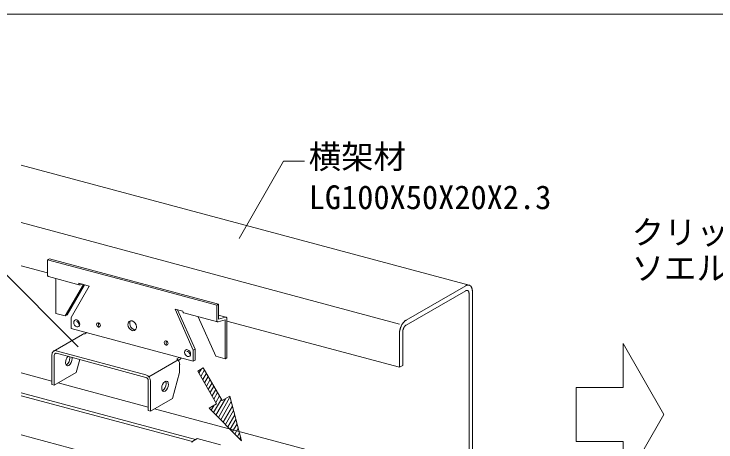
# Model space of a CAD drawing. Units: millimetres on the paper, enlarged 20 times, with parts at other scales. Extents: x -3900 to 3900, y -2693 to 2650.
# Drawn here: x 1638 to 2720, y 274 to 933 of the extents above; entities that cross this region are included whole.
import ezdxf
from ezdxf.enums import TextEntityAlignment as Align

# ---------------------------------------------------------------- set-up
doc = ezdxf.new("R2010")
doc.units = ezdxf.units.MM
doc.header["$LTSCALE"] = 20
doc.linetypes.add('CHAIN1', pattern=[8, 5, -1, 1, -1])
for name, color, linetype, lineweight in [('B-2_野縁受け', 3, 'Continuous', 18), ('B-6_文字', 4, 'Continuous', 18), ('B-A_クリップ', 7, 'Continuous', 18), ('B-B_補強金具・金具・その他', 3, 'Continuous', 18), ('F-3_野縁', 3, 'Continuous', 18)]:
    doc.layers.add(name, color=color, linetype=linetype, lineweight=lineweight)
doc.styles.add('ＭＳ ゴシック', font='')
doc.styles.get('ＭＳ ゴシック').set_extended_font_data('MS Gothic')

msp = doc.modelspace()

# ---------------------------------------------------------------- linework, layer by layer
at = {"layer": 'B-2_野縁受け'}
for p, q in [((2339.78, 515.4), (1649.33, 700.4)), ((2232.37, 455.44), (1649.33, 611.67)), ((1649.33, 545), (1690.03, 534.09)), ((2242.73, 461.42), (2334.6, 514.46)), ((2242.73, 453.75), (2334.6, 506.79)), ((2339.78, 199.45), (2339.78, 502.12)), ((2344.96, 202.44), (2344.96, 505.11)), ((1966.37, 460.05), (2232.37, 388.77)), ((2232.37, 388.77), (2232.37, 440.11)), ((2237.55, 391.76), (2237.55, 443.1)), ((2232.37, 388.77), (2237.55, 391.76)), ((1696.77, 367.37), (1649.33, 380.08)), ((1845.14, 327.61), (1706.45, 364.77)), ((1917.88, 277.42), (1649.33, 349.38)), ((1913.33, 274.26), (1649.33, 345)), ((2334.6, 196.46), (1854.82, 325.02)), ((1930, 209.56), (1649.33, 284.77))]:
    msp.add_line(p, q, dxfattribs=at)
for centre, radius, start, end in [((2339.56, 505.89), 9.9, 114.20833, 120.08147), ((2338.94, 507.29), 8.37, 107.64462, 114.21445), ((2338.56, 508.47), 7.13, 100.33492, 107.64659), ((2338.39, 509.4), 6.18, 92.29131, 100.32968), ((2338.36, 510.05), 5.53, 83.61781, 92.27635), ((2338.4, 510.42), 5.17, 74.52733, 83.59312), ((2338.42, 510.51), 5.07, 65.32216, 74.49692), ((2338.34, 510.34), 5.26, 56.33252, 65.29295), ((2338.09, 509.96), 5.72, 47.83966, 56.31081), ((2337.58, 509.41), 6.47, 40.02408, 47.82809), ((2336.79, 508.74), 7.51, 32.95801, 40.02158), ((2335.66, 508.01), 8.85, 26.63008, 32.96169), ((2334.21, 507.28), 10.47, 20.97903, 26.63701), ((2332.45, 506.6), 12.36, 15.92159, 20.98712), ((2330.42, 506.02), 14.47, 11.37006, 15.92958), ((2328.18, 505.57), 16.75, 7.24176, 11.3774), ((2337.08, 502.51), 4.95, 114.20833, 120.08147), ((2336.77, 503.21), 4.18, 107.64462, 114.21445), ((2336.58, 503.8), 3.56, 100.33492, 107.64659), ((2336.5, 504.26), 3.09, 92.29131, 100.32968), ((2336.48, 504.59), 2.77, 83.61781, 92.27635), ((2336.5, 504.77), 2.58, 74.52733, 83.59312), ((2336.51, 504.82), 2.54, 65.32216, 74.49692), ((2336.47, 504.74), 2.63, 56.33252, 65.29295), ((2336.34, 504.54), 2.86, 47.83966, 56.31081), ((2336.09, 504.27), 3.23, 40.02408, 47.82809), ((2335.69, 503.93), 3.75, 32.95801, 40.02158), ((2335.13, 503.57), 4.42, 26.63008, 32.96169), ((2334.41, 503.2), 5.24, 20.97903, 26.63701), ((2333.52, 502.86), 6.18, 15.92159, 20.98712), ((2332.51, 502.57), 7.24, 11.37006, 15.92958), ((2331.39, 502.35), 8.38, 7.24176, 11.3774), ((2330.21, 502.2), 9.56, 3.46278, 7.24823), ((2329.02, 502.12), 10.76, 359.96877, 3.46838), ((2325.82, 505.27), 19.13, 3.46278, 7.24823), ((2323.44, 505.12), 21.52, 359.96877, 3.46838), ((2321.13, 505.12), 23.83, 359.97119, 359.97359), ((2259.97, 440.86), 27.27, 148.23471, 151.22342), ((2258.29, 441.91), 25.29, 145.09595, 148.23853), ((2256.48, 443.17), 23.08, 141.76025, 145.10034), ((2254.64, 444.63), 20.73, 138.17744, 141.76534), ((2252.85, 446.23), 18.34, 134.28928, 138.18332), ((2251.21, 447.91), 15.98, 130.02838, 134.29604), ((2249.78, 449.62), 13.75, 125.31799, 130.03598), ((2248.6, 451.29), 11.71, 120.07359, 125.32611), ((2260.22, 439.77), 27.86, 170.67877, 173.62514), ((2261.73, 439.52), 29.39, 167.83937, 170.68205), ((2262.83, 439.29), 30.52, 165.07002, 167.84236), ((2263.47, 439.12), 31.18, 162.33987, 165.07285), ((2263.63, 439.07), 31.35, 159.61942, 162.34262), ((2263.32, 439.18), 31.01, 156.87947, 159.62218), ((2262.57, 439.51), 30.19, 154.09019, 156.88234), ((2261.43, 440.06), 28.93, 151.22003, 154.09326), ((2249.47, 443.09), 11.92, 176.70427, 179.97359), ((2250.54, 443.03), 12.99, 173.62148, 176.70845), ((2251.47, 442.93), 13.93, 170.67877, 173.62514), ((2252.23, 442.8), 14.7, 167.83937, 170.68205), ((2252.78, 442.69), 15.26, 165.07002, 167.84236), ((2253.1, 442.6), 15.59, 162.33987, 165.07285), ((2253.18, 442.58), 15.67, 159.61942, 162.34262), ((2253.03, 442.64), 15.51, 156.87947, 159.62218), ((2252.65, 442.8), 15.1, 154.09019, 156.88234), ((2252.08, 443.08), 14.46, 151.22003, 154.09326), ((2251.35, 443.48), 13.63, 148.23471, 151.22342), ((2250.51, 444), 12.64, 145.09595, 148.23853), ((2249.61, 444.63), 11.54, 141.76025, 145.10034), ((2248.69, 445.36), 10.37, 138.17744, 141.76534), ((2247.79, 446.16), 9.17, 134.28928, 138.18332), ((2246.97, 447), 7.99, 130.02838, 134.29604), ((2246.26, 447.86), 6.88, 125.31799, 130.03598), ((2245.67, 448.69), 5.85, 120.07359, 125.32611), ((2256.21, 440.1), 23.83, 176.70427, 179.97359), ((2258.35, 439.98), 25.98, 173.62148, 176.70845)]:
    msp.add_arc(centre, radius, start, end, dxfattribs=at)
at = {"layer": 'B-6_文字', "color": 7}
for p, q in [((2053.82, 706.33), (1985.15, 587.39)), ((2086.19, 706.33), (2053.82, 706.33)), ((1737.15, 420.3), (1558.79, 598.65)), ((1921.46, 383.05), (1930.12, 388.05)), ((1930.12, 388.05), (1959.26, 337.59)), ((2505.13, 274.52), (2505.13, 357.71)), ((1970.83, 344.27), (1959.26, 337.59)), ((1989.2, 275.74), (1970.83, 344.27)), ((1989.2, 275.74), (1939.03, 325.9))]:
    msp.add_line(p, q, dxfattribs=at)
at = {"layer": 'B-6_文字', "lineweight": 9}
for p, q in [((1923.36, 379.76), (1927.16, 386.34)), ((1926.25, 374.76), (1932.02, 384.76)), ((1929.14, 369.76), (1934.91, 379.76)), ((1932.02, 364.76), (1937.8, 374.76)), ((1934.91, 359.76), (1940.68, 369.76)), ((1937.8, 354.76), (1943.57, 364.76)), ((1940.68, 349.76), (1946.46, 359.76)), ((1943.57, 344.76), (1949.34, 354.76)), ((1946.46, 339.76), (1952.23, 349.76)), ((1945.99, 318.95), (1958, 339.76)), ((1949.34, 334.76), (1955.12, 344.76)), ((1949.65, 315.29), (1964.15, 340.41)), ((1953.31, 311.63), (1971.25, 342.71)), ((1956.97, 307.97), (1973.08, 335.88)), ((1942.33, 322.61), (1946.83, 330.41)), ((1960.63, 304.31), (1974.91, 329.05)), ((1964.29, 300.65), (1976.74, 322.22)), ((1967.95, 296.99), (1978.57, 315.39)), ((1971.61, 293.33), (1980.4, 308.56)), ((1975.27, 289.67), (1982.23, 301.73)), ((1978.93, 286), (1984.06, 294.9)), ((1982.59, 282.34), (1985.89, 288.07)), ((1986.25, 278.68), (1987.72, 281.24))]:
    msp.add_line(p, q, dxfattribs=at)
at = {"layer": 'B-6_文字', "color": 7}
for points in [[(2640.32, 316.11), (2577.21, 425.42), (2577.21, 357.71), (2505.13, 357.71)], [(1921.46, 383.05), (1950.6, 332.59), (1939.03, 325.9)], [(2640.32, 316.11), (2577.21, 206.81), (2577.21, 274.52), (2505.13, 274.52)]]:
    msp.add_lwpolyline(points, dxfattribs=at)
at = {"layer": 'B-A_クリップ'}
for p, q in [((1913.9, 274.87), (1920.09, 278.83)), ((1956.75, 269.31), (1920.76, 278.95))]:
    msp.add_line(p, q, dxfattribs=at)
for centre, radius, start, end in [((1917.68, 270.76), 5.59, 132.63349, 155.40947), ((1920.74, 277.71), 1.29, 114.20833, 120.08147), ((1920.86, 277.51), 1.53, 120.07359, 120.07361), ((1920.66, 277.89), 1.09, 107.64462, 114.21445), ((1920.61, 278.05), 0.93, 100.33492, 107.64659), ((1920.58, 278.17), 0.807, 92.29131, 100.32968), ((1920.58, 278.25), 0.722, 83.61781, 92.27635), ((1920.59, 278.3), 0.674, 74.52733, 83.59312)]:
    msp.add_arc(centre, radius, start, end, dxfattribs=at)
at = {"layer": 'B-B_補強金具・金具・その他'}
for p, q in [((1690.03, 554.46), (1692.73, 556.02)), ((1821.5, 519.24), (1690.03, 554.46)), ((1690.03, 554.46), (1690.03, 531.13)), ((1692.73, 556.02), (1953.53, 486.14)), ((1740.05, 515.49), (1691.4, 528.53)), ((1702.87, 471.87), (1702.87, 525.46)), ((1717.35, 467.99), (1745.37, 516.3)), ((1726.25, 465.43), (1754.36, 513.89)), ((1754.36, 513.89), (1737.98, 518.28)), ((1740.09, 515.65), (1743.62, 516.77)), ((1950.83, 484.58), (1821.5, 519.24)), ((1914.61, 414.96), (1886.5, 478.49)), ((1886.5, 478.49), (1898.67, 475.23)), ((1917.31, 416.7), (1890.44, 477.43)), ((1950.83, 484.58), (1953.53, 486.14)), ((1950.83, 484.58), (1950.83, 461.25)), ((1953.53, 486.14), (1953.53, 462.81)), ((1702.87, 471.87), (1717.35, 467.99)), ((1726.25, 448.76), (1726.25, 465.43)), ((1952.2, 458.65), (1900.04, 472.62)), ((1949.18, 405.88), (1922.28, 466.67)), ((1965.02, 466.19), (1953.53, 469.27)), ((1953.53, 462.81), (1964.27, 466.22)), ((1952.93, 458.62), (1963.67, 462.03)), ((1963.67, 401.99), (1963.67, 462.03)), ((1966.37, 463.91), (1966.37, 403.55)), ((1914.61, 398.29), (1726.25, 448.76)), ((1743.84, 439.24), (1698.81, 413.24)), ((1747.62, 440.48), (1750.64, 442.22)), ((1703.35, 414.36), (1841.66, 377.3)), ((1914.61, 414.96), (1917.31, 416.7)), ((1914.61, 398.29), (1914.61, 414.96)), ((1917.31, 399.85), (1917.31, 416.7)), ((1696.77, 362.13), (1696.77, 408.71)), ((1700.25, 361.19), (1700.25, 407.49)), ((1841.66, 373.3), (1703.54, 410.31)), ((1734.03, 380.69), (1739.66, 400.63)), ((1892.88, 404.11), (1889.21, 402)), ((1949.18, 405.88), (1963.67, 401.99)), ((1966.37, 403.55), (1963.67, 401.99)), ((1846.15, 374.19), (1891.18, 400.19)), ((1892.88, 400.11), (1891.75, 399.46)), ((1914.61, 398.29), (1917.31, 399.85)), ((1700.25, 361.19), (1734.03, 380.69)), ((1845.14, 322.37), (1845.14, 368.37)), ((1700.25, 361.19), (1696.77, 362.13)), ((1848.62, 321.44), (1882.39, 340.94))]:
    msp.add_line(p, q, dxfattribs=at)
at = {"layer": 'B-B_補強金具・金具・その他', "linetype": 'CHAIN1'}
msp.add_line((1953.54, 467.59), (1953.54, 462.81), dxfattribs=at)
at = {"layer": 'B-B_補強金具・金具・その他'}
for points in [[(1717.35, 467.99), (1720.06, 469.73), (1746.84, 515.91)], [(1882.39, 340.94), (1893.65, 380.77), (1893.65, 393.44)], [(1848.62, 367.44), (1848.62, 321.44), (1845.14, 322.37)]]:
    msp.add_lwpolyline(points, dxfattribs=at)
for centre, radius, start, end in [((1694.88, 531.13), 4.85, 179.29407, 196.64667), ((1692.4, 530.47), 2.28, 198.62534, 226.37254), ((1691.83, 530.12), 1.64, 232.38202, 255), ((1742.84, 518.28), 4.85, 179.29407, 196.64667), ((1740.36, 517.62), 2.28, 198.62534, 226.37254), ((1739.79, 517.27), 1.64, 232.38202, 280.66759), ((1739.79, 517.27), 1.64, 303.35744, 303.54373), ((1736.47, 521.39), 6.93, 307.58517, 307.58519), ((1750.8, 519.39), 6.93, 307.58517, 307.58519), ((1903.52, 475.22), 4.85, 179.29407, 196.64667), ((1901.04, 474.56), 2.28, 198.62534, 226.37254), ((1900.47, 474.21), 1.64, 232.38202, 255), ((1900.47, 474.21), 1.64, 303.35744, 303.54373), ((1897.15, 478.33), 6.93, 307.58517, 307.58519), ((1964.57, 464.51), 1.74, 54.64716, 121.27859), ((1967.9, 460.5), 6.93, 127.58517, 127.58519), ((1964.88, 464.74), 1.38, 17.65674, 59.41235), ((1734.78, 457.87), 4.47, 134.07533, 182.48544), ((1737.29, 457.67), 6.98, 180.01761, 250.35704), ((1733.93, 458.45), 3.46, 72.86452, 130.66939), ((1734.53, 455.32), 3.82, 351.10435, 91.0353), ((1732.6, 455.19), 6.98, 0.01761, 70.35704), ((1735.2, 454.96), 4.39, 313.58813, 2.97263), ((1768.4, 455), 2.8, 134.07533, 182.48544), ((1769.98, 454.88), 4.37, 180.01761, 250.35704), ((1767.87, 455.37), 2.17, 72.86452, 130.66939), ((1771.11, 455), 2.8, 134.07533, 182.48544), ((1772.68, 454.88), 4.37, 180.01761, 239.50796), ((1767.04, 453.33), 4.37, 0.01761, 70.35704), ((1770.57, 455.37), 2.17, 127.43039, 130.66939), ((1820.2, 454.88), 6.29, 134.07533, 182.48544), ((1823.73, 454.61), 9.82, 180.01761, 250.35704), ((1819, 455.7), 4.87, 72.86452, 130.66939), ((1822.9, 456.44), 6.29, 139.91984, 182.48544), ((1826.44, 456.17), 9.82, 180.01761, 250.35704), ((1817.13, 451.11), 9.82, 0.01761, 70.35704), ((1955.68, 461.25), 4.85, 179.29407, 196.64667), ((1953.2, 460.59), 2.28, 198.62534, 226.37254), ((1952.63, 460.23), 1.64, 232.38202, 280.66759), ((1952.63, 460.23), 1.64, 303.35744, 303.54373), ((1949.31, 464.36), 6.93, 307.58517, 307.58519), ((1959.44, 463.48), 6.93, 307.58517, 307.58519), ((1960.04, 463.66), 6.33, 359.02052, 13.64981), ((1959.44, 463.48), 6.93, 358.00086, 0.57799), ((1735.97, 454.4), 3.45, 252.9537, 310.75941), ((1769.15, 452.83), 2.16, 252.9537, 310.75941), ((1768.67, 453.18), 2.74, 313.58813, 2.97263), ((1821.87, 450), 4.86, 252.9537, 310.75941), ((1824.57, 451.56), 4.86, 252.9537, 280.82778), ((1820.79, 450.79), 6.17, 313.58813, 2.97263), ((1747.23, 435.3), 5.2, 85.72137, 130.66939), ((1872.72, 427.05), 2.8, 134.07533, 182.48544), ((1874.3, 426.93), 4.37, 180.01761, 250.35704), ((1872.19, 427.41), 2.17, 72.86452, 130.66939), ((1875.43, 427.05), 2.8, 134.07533, 182.48544), ((1877, 426.93), 4.37, 180.01761, 239.50796), ((1871.36, 425.37), 4.37, 0.01761, 70.35704), ((1873.47, 424.88), 2.16, 252.9537, 310.75941), ((1874.89, 427.41), 2.17, 127.43039, 130.66939), ((1872.99, 425.23), 2.74, 313.58813, 2.97263), ((1703.48, 408.42), 6.71, 134.07533, 182.48544), ((1702.2, 409.3), 5.2, 72.86452, 130.66939), ((1905.75, 412.06), 4.47, 134.07533, 182.48544), ((1908.26, 411.86), 6.98, 180.01761, 250.35704), ((1904.9, 412.64), 3.46, 72.86452, 130.66939), ((1904.48, 408.8), 4.49, 1.75864, 89.90199), ((1903.57, 409.37), 6.98, 0.01761, 70.35704), ((1707.25, 408.13), 10.48, 180.01761, 180.0189), ((1693.49, 407.96), 3.29, 357.02736, 2.97263), ((1703.6, 407.34), 3.35, 134.07533, 182.48544), ((1702.96, 407.78), 2.6, 72.86452, 130.66939), ((1701.97, 405.33), 5.24, 70.35703, 70.35704), ((1730.69, 396.4), 12.99, 135.4248, 180.57799), ((1711.37, 402.92), 12.99, 307.58517, 0.57799), ((1730.69, 396.4), 12.99, 127.58517, 127.58518), ((1714.85, 401.99), 12.99, 307.58517, 0.57799), ((1712.49, 403.25), 11.87, 359.02052, 7.29265), ((1715.97, 402.32), 11.87, 359.02052, 7.29265), ((1883.17, 393.44), 10.48, 0.01761, 54.80707), ((1890.07, 405.4), 5.98, 297.94832, 340.07418), ((1906.94, 408.58), 3.45, 252.9537, 310.75941), ((1906.17, 409.15), 4.39, 313.58813, 2.97263), ((1726.79, 396.16), 9.09, 179.29407, 196.64667), ((1722.14, 394.92), 4.28, 198.62534, 226.37254), ((1717.59, 395.19), 3.08, 291.73399, 303.54373), ((1721.07, 394.26), 3.08, 232.38202, 303.54373), ((1887.07, 393.1), 6.59, 357.02736, 2.97263), ((1840.13, 372.34), 5.2, 72.86452, 77.13542), ((1840.9, 370.82), 2.6, 72.86452, 77.13547), ((1838.14, 367.44), 10.48, 0.01761, 70.35704), ((1839.9, 368.37), 5.24, 0.01761, 70.35704), ((1841.85, 368.2), 3.29, 357.02736, 2.97263), ((1842.04, 367.1), 6.59, 357.02736, 2.97263), ((1879.06, 356.65), 12.99, 127.58517, 180.57799), ((1859.73, 363.17), 12.99, 307.58517, 0.57799), ((1863.21, 362.23), 12.99, 307.58517, 0.57799), ((1872.83, 364.15), 3.26, 54.64716, 121.27859), ((1869.92, 365.51), 2.59, 17.65674, 42.35336), ((1860.86, 363.5), 11.87, 359.02052, 13.64981), ((1873.4, 364.58), 2.59, 17.65674, 59.41235), ((1864.33, 362.57), 11.87, 359.02052, 13.64981), ((1875.16, 356.4), 9.09, 179.29407, 196.64667), ((1870.51, 355.17), 4.28, 198.62534, 226.37254), ((1865.95, 355.44), 3.08, 291.73399, 303.54373), ((1869.43, 354.51), 3.08, 232.38202, 303.54373)]:
    msp.add_arc(centre, radius, start, end, dxfattribs=at)
at = {"layer": 'F-3_野縁'}
msp.add_line((40, 933.03), (3807.76, 933.03), dxfattribs=at)

# ---------------------------------------------------------------- texts
at = {"layer": 'B-6_文字', "style": 'ＭＳ ゴシック'}
for s, p in [('横架材', (2092.63, 683.95)), ('LG100X50X20X2.3', (2092.63, 621.45)), ('クリップ補強金具', (2590.46, 567.49)), ('ソエルＷカバー', (2590.46, 512.29))]:
    msp.add_text(s, height=36.66, dxfattribs=at).set_placement(p, align=Align.BOTTOM_LEFT)

doc.saveas('drawing.dxf')
